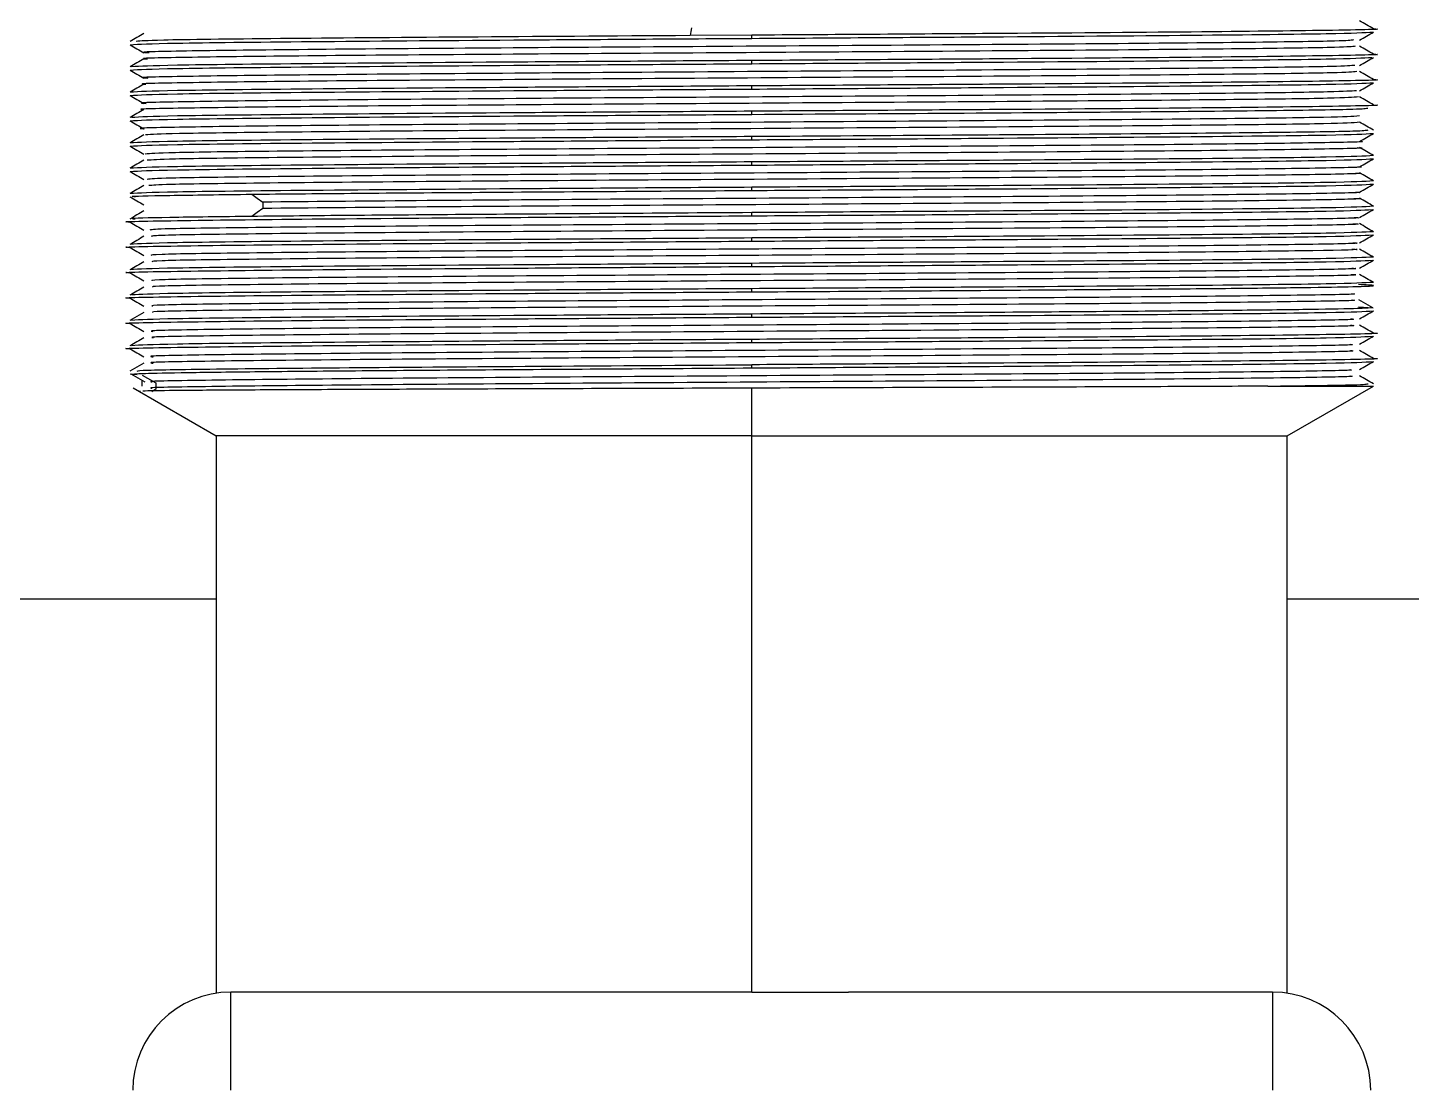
# Model space of a CAD drawing. Header units: millimetres. Extents: x 101 to 291, y 114 to 180.
# Drawn here: x 217.2 to 224.24, y 171.7 to 177.11 of the extents above; entities that cross this region are included whole.
import ezdxf

# ---------------------------------------------------------------- set-up
doc = ezdxf.new("R2010")
doc.units = ezdxf.units.MM

msp = doc.modelspace()

# ---------------------------------------------------------------- linework, layer by layer
at = {"color": 7, "linetype": 'Continuous', "lineweight": 25}
for p, q in [((220.8836, 177.069), (220.5696, 177.067)), ((220.8836, 177.0529), (220.8836, 177.069)), ((220.8836, 176.9239), (220.8836, 176.94)), ((220.8836, 176.7949), (220.8836, 176.811)), ((220.8836, 176.6659), (220.8836, 176.682)), ((220.8836, 176.5369), (220.8836, 176.553)), ((220.8836, 176.4079), (220.8836, 176.424)), ((220.8836, 176.2789), (220.8836, 176.295)), ((218.3953, 176.2194), (218.3953, 176.1871)), ((220.8836, 176.1499), (220.8836, 176.166)), ((220.8836, 176.0209), (220.8836, 176.037)), ((220.8836, 175.8919), (220.8836, 175.908)), ((220.8836, 175.7629), (220.8836, 175.779)), ((223.9718, 175.6867), (224.0454, 175.6822)), ((220.8836, 175.6339), (220.8836, 175.65)), ((220.8836, 175.5049), (220.8836, 175.521)), ((217.7904, 175.4005), (217.7196, 175.3596)), ((217.7561, 175.3415), (217.7208, 175.3441)), ((217.7824, 175.3395), (217.8508, 175.2992)), ((220.8836, 175.3759), (220.8836, 175.392)), ((217.735, 175.2745), (218.1586, 175.0299)), ((217.7658, 175.2572), (217.7723, 175.2569)), ((217.7824, 175.2831), (217.7824, 175.3119)), ((217.8508, 175.267), (217.8303, 175.2549)), ((217.8508, 175.2992), (217.8508, 175.267)), ((220.8836, 175.0299), (220.8836, 175.2731)), ((223.5096, 175.2831), (224.0472, 175.2831)), ((223.6086, 175.0299), (224.0472, 175.2831)), ((218.1586, 175.0299), (218.1586, 172.1942)), ((220.8836, 175.0299), (218.1586, 175.0299)), ((220.8836, 175.0299), (223.6086, 175.0299)), ((220.8836, 172.1999), (220.8836, 175.0299)), ((223.6086, 172.1942), (223.6086, 175.0299)), ((218.1586, 174.1999), (207.6086, 174.1999)), ((234.1586, 174.1999), (223.6086, 174.1999)), ((218.2336, 171.6999), (218.2336, 172.1999)), ((220.3904, 172.1999), (218.2336, 172.1999)), ((220.8836, 172.1999), (220.3904, 172.1999)), ((220.8836, 172.1999), (221.3768, 172.1999)), ((223.5336, 172.1999), (221.3768, 172.1999)), ((223.5336, 172.1999), (223.5336, 171.6999))]:
    msp.add_line(p, q, dxfattribs=at)
at = {"color": 7, "linetype": 'Continuous', "lineweight": 25, "flags": 128}
for points in [[(220.5765, 177.1072), (220.573, 177.0871), (220.5696, 177.0669)], [(218.3391, 176.2597), (218.3672, 176.2396), (218.3952, 176.2194)], [(218.3952, 176.1871), (218.3672, 176.1669), (218.3391, 176.1468)], [(224.0442, 175.6809), (224.0088, 175.7013), (223.9734, 175.7218)], [(217.7906, 175.6585), (217.7552, 175.6381), (217.7197, 175.6176)], [(217.7248, 175.3452), (217.7601, 175.3248), (217.7955, 175.3043)]]:
    msp.add_lwpolyline(points, dxfattribs=at)
at = {"color": 7, "linetype": 'Continuous', "lineweight": 25}
for centre, start, end in [((218.2336, 171.6999), 90, 180), ((223.5336, 171.6999), 0, 90)]:
    msp.add_arc(centre, 0.5, start, end, dxfattribs=at)
for points, knots in [([(224.0409, 177.1015), (224.043, 177.1014), (224.1273, 177.0986), (223.847, 177.0932), (223.1883, 177.0851), (222.1234, 177.0771), (221.2969, 177.0717), (220.8836, 177.069)], [0, 0, 0, 0, 0.006501, 0.254876, 0.503251, 0.751625, 1, 1, 1, 1]), ([(224.0478, 177.101), (224.0359, 177.1078), (224.0123, 177.1215), (223.9886, 177.1352), (223.9768, 177.142)], [0, 0, 0, 0, 0.499999, 1, 1, 1, 1]), ([(217.7905, 177.0775), (217.7787, 177.0707), (217.7551, 177.0571), (217.7316, 177.0435), (217.7198, 177.0367)], [0, 0, 0, 0, 0.499979, 1, 1, 1, 1]), ([(217.7199, 177.0207), (217.7317, 177.0139), (217.7552, 177.0003), (217.7788, 176.9867), (217.7906, 176.9799)], [0, 0, 0, 0, 0.500021, 1, 1, 1, 1]), ([(217.7201, 177.0206), (217.7677, 177.0233), (217.8628, 177.0287), (218.5943, 177.0367), (219.64, 177.0448), (220.4691, 177.0502), (220.8836, 177.0529)], [0, 0, 0, 0, 0.24995, 0.499966, 0.749983, 1, 1, 1, 1]), ([(220.5696, 177.067), (220.1744, 177.0644), (219.3839, 177.0591), (218.4362, 177.0513), (217.8242, 177.044), (217.7744, 177.0392), (217.7517, 177.037)], [0, 0, 0, 0, 0.260824, 0.521648, 0.782471, 1, 1, 1, 1]), ([(223.9459, 177.0446), (223.932, 177.0427), (223.9005, 177.0384), (223.4107, 177.0317), (222.62, 177.0245), (221.6074, 177.0173), (220.5094, 177.0101), (219.4584, 177.0029), (218.5716, 176.9957), (217.9987, 176.9886), (217.7462, 176.9833), (217.8084, 176.9805), (217.8179, 176.9801)], [0, 0, 0, 0, 0.088219, 0.199698, 0.311177, 0.422655, 0.534132, 0.64561, 0.757087, 0.868565, 0.980043, 1, 1, 1, 1]), ([(220.8836, 177.0529), (221.2982, 177.0556), (222.1273, 177.0609), (223.173, 177.069), (223.9045, 177.0771), (223.9996, 177.0824), (224.0471, 177.0851)], [0, 0, 0, 0, 0.2500116, 0.5000231, 0.7500345, 1, 1, 1, 1]), ([(223.9767, 177.0443), (223.9885, 177.0511), (224.0121, 177.0648), (224.0357, 177.0784), (224.0475, 177.0852)], [0, 0, 0, 0, 0.500011, 1, 1, 1, 1]), ([(217.7906, 176.9485), (217.7788, 176.9417), (217.7552, 176.9281), (217.7316, 176.9145), (217.7199, 176.9077)], [0, 0, 0, 0, 0.499989, 1, 1, 1, 1]), ([(223.9541, 177.0128), (223.9398, 177.0107), (223.909, 177.0063), (223.4117, 176.9994), (222.6198, 176.9922), (221.6075, 176.985), (220.5094, 176.9778), (219.4586, 176.9706), (218.5708, 176.9635), (218.0013, 176.9563), (217.7477, 176.9512), (217.8034, 176.9485), (217.809, 176.9483)], [0, 0, 0, 0, 0.095592, 0.207071, 0.31855, 0.430028, 0.541506, 0.652984, 0.764462, 0.87594, 0.987418, 1, 1, 1, 1]), ([(224.0409, 176.9725), (224.043, 176.9724), (224.1273, 176.9697), (223.847, 176.9642), (223.1883, 176.9561), (222.1234, 176.9481), (221.2969, 176.9427), (220.8836, 176.94)], [0, 0, 0, 0, 0.006493, 0.25487, 0.503246, 0.751623, 1, 1, 1, 1]), ([(220.8836, 176.9239), (221.2982, 176.9266), (222.1274, 176.9319), (223.1725, 176.94), (223.8986, 176.948), (223.9932, 176.9533), (224.0398, 176.9559)], [0, 0, 0, 0, 0.251945, 0.50389, 0.755835, 1, 1, 1, 1]), ([(223.9767, 176.9154), (223.9885, 176.9222), (224.0121, 176.9358), (224.0357, 176.9494), (224.0474, 176.9562)], [0, 0, 0, 0, 0.499989, 1, 1, 1, 1]), ([(224.0475, 176.9721), (224.0357, 176.979), (224.0122, 176.9926), (223.9886, 177.0062), (223.9768, 177.013)], [0, 0, 0, 0, 0.500011, 1, 1, 1, 1]), ([(217.7198, 176.8917), (217.7316, 176.8849), (217.7552, 176.8713), (217.7787, 176.8576), (217.7905, 176.8508)], [0, 0, 0, 0, 0.500001, 1, 1, 1, 1]), ([(217.7201, 176.8916), (217.7677, 176.8943), (217.8628, 176.8997), (218.5943, 176.9078), (219.64, 176.9158), (220.4691, 176.9212), (220.8836, 176.9239)], [0, 0, 0, 0, 0.24995, 0.499966, 0.749983, 1, 1, 1, 1]), ([(220.8836, 176.94), (220.469, 176.9373), (219.6399, 176.9319), (218.5947, 176.9239), (217.8681, 176.9159), (217.7734, 176.9106), (217.7268, 176.908)], [0, 0, 0, 0, 0.251766, 0.503532, 0.755299, 1, 1, 1, 1]), ([(223.9625, 176.8838), (223.9417, 176.8816), (223.898, 176.877), (223.3758, 176.87), (222.5686, 176.8628), (221.5483, 176.8556), (220.449, 176.8484), (219.4047, 176.8413), (218.529, 176.8341), (217.9803, 176.8269), (217.7399, 176.8219), (217.7973, 176.8194), (217.8005, 176.8193)], [0, 0, 0, 0, 0.101946, 0.213388, 0.324829, 0.43627, 0.547711, 0.659151, 0.77059, 0.882028, 0.993466, 1, 1, 1, 1]), ([(223.953, 176.9156), (223.9329, 176.9135), (223.8891, 176.9091), (223.3749, 176.9023), (222.5688, 176.8951), (221.5482, 176.8879), (220.449, 176.8807), (219.4045, 176.8735), (218.5299, 176.8663), (217.9775, 176.8592), (217.739, 176.8541), (217.8036, 176.8514), (217.8107, 176.8511)], [0, 0, 0, 0, 0.094568, 0.20601, 0.317452, 0.428894, 0.540335, 0.651776, 0.763216, 0.874655, 0.986093, 1, 1, 1, 1]), ([(224.0475, 176.8432), (224.0357, 176.85), (224.0121, 176.8636), (223.9886, 176.8772), (223.9768, 176.884)], [0, 0, 0, 0, 0.500021, 1, 1, 1, 1]), ([(217.7905, 176.8195), (217.7787, 176.8127), (217.7551, 176.7991), (217.7316, 176.7855), (217.7198, 176.7787)], [0, 0, 0, 0, 0.50001, 1, 1, 1, 1]), ([(220.8836, 176.811), (220.4691, 176.8083), (219.64, 176.8029), (218.5943, 176.7949), (217.8627, 176.7868), (217.7676, 176.7814), (217.7201, 176.7787)], [0, 0, 0, 0, 0.2500113, 0.5000229, 0.7500344, 1, 1, 1, 1]), ([(224.0404, 176.8435), (224.0427, 176.8434), (224.1273, 176.8406), (223.8471, 176.8352), (223.1883, 176.8271), (222.1234, 176.8191), (221.2969, 176.8137), (220.8836, 176.811)], [0, 0, 0, 0, 0.006993, 0.255244, 0.503496, 0.751748, 1, 1, 1, 1]), ([(220.8836, 176.7949), (221.2982, 176.7976), (222.1273, 176.8029), (223.173, 176.811), (223.9045, 176.8191), (223.9996, 176.8244), (224.0471, 176.8271)], [0, 0, 0, 0, 0.250012, 0.500023, 0.750035, 1, 1, 1, 1]), ([(223.9766, 176.7864), (223.9884, 176.7932), (224.012, 176.8068), (224.0356, 176.8204), (224.0474, 176.8272)], [0, 0, 0, 0, 0.499979, 1, 1, 1, 1]), ([(217.7197, 176.7627), (217.7315, 176.7559), (217.7551, 176.7423), (217.7787, 176.7287), (217.7905, 176.7219)], [0, 0, 0, 0, 0.500011, 1, 1, 1, 1]), ([(217.7201, 176.7626), (217.7677, 176.7653), (217.8628, 176.7707), (218.5943, 176.7788), (219.64, 176.7868), (220.4691, 176.7922), (220.8836, 176.7949)], [0, 0, 0, 0, 0.24995, 0.499966, 0.749983, 1, 1, 1, 1]), ([(223.9718, 176.7548), (223.9436, 176.7525), (223.8864, 176.7477), (223.3387, 176.7406), (222.5166, 176.7334), (221.4888, 176.7262), (220.3888, 176.7191), (219.3515, 176.7119), (218.488, 176.7047), (217.9608, 176.6973), (217.7322, 176.6931), (217.7903, 176.6903), (217.7905, 176.6903)], [0, 0, 0, 0, 0.1082142, 0.2196539, 0.3310943, 0.4425354, 0.5539773, 0.6654198, 0.7768628, 0.8883064, 0.9997501, 1, 1, 1, 1]), ([(223.9609, 176.7866), (223.9339, 176.7844), (223.877, 176.7799), (223.3379, 176.7729), (222.5168, 176.7657), (221.4887, 176.7585), (220.3889, 176.7513), (219.3513, 176.7441), (218.489, 176.737), (217.9577, 176.7298), (217.732, 176.7248), (217.7978, 176.7223), (217.802, 176.7221)], [0, 0, 0, 0, 0.100849, 0.212293, 0.323738, 0.435184, 0.54663, 0.658077, 0.769525, 0.880973, 0.992421, 1, 1, 1, 1]), ([(224.0474, 176.7142), (224.0356, 176.721), (224.012, 176.7346), (223.9884, 176.7482), (223.9767, 176.755)], [0, 0, 0, 0, 0.499998, 1, 1, 1, 1]), ([(217.7904, 176.6905), (217.7786, 176.6837), (217.7551, 176.6701), (217.7315, 176.6565), (217.7197, 176.6497)], [0, 0, 0, 0, 0.500021, 1, 1, 1, 1]), ([(217.7201, 176.6336), (217.7677, 176.6363), (217.8628, 176.6417), (218.5943, 176.6497), (219.64, 176.6578), (220.4691, 176.6632), (220.8836, 176.6659)], [0, 0, 0, 0, 0.24995, 0.499966, 0.749983, 1, 1, 1, 1]), ([(220.8836, 176.682), (220.469, 176.6793), (219.6399, 176.6739), (218.5947, 176.6659), (217.8683, 176.6579), (217.7736, 176.6526), (217.727, 176.65)], [0, 0, 0, 0, 0.251828, 0.503655, 0.755483, 1, 1, 1, 1]), ([(224.0401, 176.7145), (224.0425, 176.7144), (224.1273, 176.7116), (223.8472, 176.7062), (223.1882, 176.6981), (222.1234, 176.6901), (221.2969, 176.6847), (220.8836, 176.682)], [0, 0, 0, 0, 0.007292, 0.255469, 0.503646, 0.751823, 1, 1, 1, 1]), ([(220.8836, 176.6659), (221.2294, 176.6681), (221.921, 176.6726), (222.8503, 176.6793), (223.5595, 176.6861), (223.9892, 176.6923), (224.0098, 176.6964), (224.0189, 176.6981)], [0, 0, 0, 0, 0.208831, 0.417662, 0.626493, 0.835323, 1, 1, 1, 1]), ([(217.7196, 176.6338), (217.7314, 176.627), (217.7551, 176.6133), (217.7787, 176.5997), (217.7905, 176.5929)], [0, 0, 0, 0, 0.5, 1, 1, 1, 1]), ([(223.9757, 176.6578), (223.9402, 176.6554), (223.8691, 176.6507), (223.3003, 176.6435), (222.4641, 176.6363), (221.429, 176.6291), (220.3287, 176.6219), (219.2985, 176.6147), (218.4489, 176.6076), (217.9393, 176.6004), (217.7253, 176.5955), (217.7917, 176.5931), (217.7926, 176.5931)], [0, 0, 0, 0, 0.110067, 0.221125, 0.332183, 0.443241, 0.554299, 0.665357, 0.776414, 0.88747, 0.998526, 1, 1, 1, 1]), ([(223.9774, 176.6256), (223.9417, 176.6232), (223.8705, 176.6184), (223.3005, 176.6112), (222.4642, 176.604), (221.4287, 176.5968), (220.3296, 176.5897), (219.2951, 176.5825), (218.4616, 176.5753), (217.9007, 176.5682), (217.832, 176.5635), (217.7985, 176.5612)], [0, 0, 0, 0, 0.111696, 0.223393, 0.335091, 0.446788, 0.558485, 0.670181, 0.781877, 0.893572, 1, 1, 1, 1]), ([(224.0477, 176.5851), (224.0359, 176.5919), (224.0122, 176.6055), (223.9886, 176.6192), (223.9768, 176.626)], [0, 0, 0, 0, 0.5, 1, 1, 1, 1]), ([(217.7905, 176.5615), (217.7787, 176.5547), (217.7551, 176.541), (217.7314, 176.5274), (217.7196, 176.5206)], [0, 0, 0, 0, 0.50001, 1, 1, 1, 1]), ([(220.8836, 176.553), (220.4691, 176.5503), (219.64, 176.5449), (218.5943, 176.5369), (217.8627, 176.5288), (217.7676, 176.5234), (217.7201, 176.5208)], [0, 0, 0, 0, 0.2500113, 0.5000229, 0.7500344, 1, 1, 1, 1]), ([(217.7201, 176.5046), (217.7677, 176.5073), (217.8628, 176.5127), (218.5943, 176.5207), (219.64, 176.5288), (220.4691, 176.5342), (220.8836, 176.5369)], [0, 0, 0, 0, 0.24995, 0.499966, 0.749983, 1, 1, 1, 1]), ([(223.975, 176.5286), (223.9756, 176.5285), (224.0338, 176.5262), (223.8034, 176.5213), (223.2731, 176.5141), (222.4079, 176.5069), (221.3696, 176.4997), (220.2697, 176.4925), (219.243, 176.4854), (218.4231, 176.4782), (217.8793, 176.4711), (217.8241, 176.4664), (217.7971, 176.4641)], [0, 0, 0, 0, 0.001175, 0.112632, 0.22409, 0.335548, 0.447007, 0.558467, 0.669927, 0.781388, 0.892849, 1, 1, 1, 1]), ([(224.0189, 176.5853), (224.0098, 176.5835), (223.9892, 176.5795), (223.5595, 176.5732), (222.8503, 176.5665), (221.921, 176.5597), (221.2294, 176.5552), (220.8836, 176.553)], [0, 0, 0, 0, 0.164659, 0.373494, 0.582329, 0.791165, 1, 1, 1, 1]), ([(220.8836, 176.5369), (221.2982, 176.5396), (222.1273, 176.5449), (223.173, 176.553), (223.9045, 176.5611), (223.9996, 176.5664), (224.0471, 176.5691)], [0, 0, 0, 0, 0.250012, 0.500023, 0.750035, 1, 1, 1, 1]), ([(223.9767, 176.5284), (223.9885, 176.5352), (224.0121, 176.5488), (224.0358, 176.5625), (224.0476, 176.5693)], [0, 0, 0, 0, 0.49999, 1, 1, 1, 1]), ([(217.7195, 176.5048), (217.7313, 176.498), (217.755, 176.4843), (217.7786, 176.4707), (217.7904, 176.4639)], [0, 0, 0, 0, 0.50001, 1, 1, 1, 1]), ([(223.9638, 176.4968), (223.9685, 176.4966), (224.0341, 176.494), (223.8067, 176.489), (223.2723, 176.4818), (222.4082, 176.4746), (221.3695, 176.4674), (220.2698, 176.4603), (219.2427, 176.4531), (218.4238, 176.4459), (217.8886, 176.4389), (217.8336, 176.4344), (217.8077, 176.4323)], [0, 0, 0, 0, 0.0085416, 0.12, 0.2314588, 0.3429182, 0.4543783, 0.5658389, 0.6773003, 0.7887623, 0.9002251, 1, 1, 1, 1]), ([(224.0471, 176.4562), (223.9996, 176.4536), (223.9045, 176.4482), (223.173, 176.4401), (222.1273, 176.4321), (221.2982, 176.4267), (220.8836, 176.424)], [0, 0, 0, 0, 0.249949, 0.499966, 0.749983, 1, 1, 1, 1]), ([(224.0476, 176.4561), (224.0358, 176.4629), (224.0121, 176.4765), (223.9885, 176.4902), (223.9767, 176.497)], [0, 0, 0, 0, 0.50001, 1, 1, 1, 1]), ([(217.7905, 176.4325), (217.7787, 176.4257), (217.755, 176.4121), (217.7314, 176.3984), (217.7196, 176.3916)], [0, 0, 0, 0, 0.5, 1, 1, 1, 1]), ([(220.8836, 176.424), (220.4691, 176.4213), (219.64, 176.4159), (218.5943, 176.4079), (217.8627, 176.3998), (217.7676, 176.3944), (217.7201, 176.3917)], [0, 0, 0, 0, 0.2500113, 0.5000229, 0.7500344, 1, 1, 1, 1]), ([(217.7201, 176.3756), (217.7677, 176.3783), (217.8628, 176.3837), (218.5943, 176.3917), (219.64, 176.3998), (220.4691, 176.4052), (220.8836, 176.4079)], [0, 0, 0, 0, 0.24995, 0.499966, 0.749983, 1, 1, 1, 1]), ([(223.9656, 176.3996), (223.9691, 176.3994), (224.0261, 176.3969), (223.7837, 176.3919), (223.232, 176.3847), (222.3545, 176.3775), (221.3093, 176.3703), (220.2102, 176.3631), (219.1912, 176.356), (218.3863, 176.3488), (217.8678, 176.3418), (217.8261, 176.3372), (217.8063, 176.3351)], [0, 0, 0, 0, 0.007224, 0.118703, 0.230182, 0.341661, 0.453139, 0.564617, 0.676094, 0.787572, 0.89905, 1, 1, 1, 1]), ([(220.8836, 176.4079), (221.2982, 176.4106), (222.1273, 176.4159), (223.173, 176.424), (223.9045, 176.4321), (223.9996, 176.4374), (224.0471, 176.4401)], [0, 0, 0, 0, 0.250012, 0.500023, 0.750035, 1, 1, 1, 1]), ([(223.9767, 176.3994), (223.9885, 176.4062), (224.0121, 176.4198), (224.0358, 176.4335), (224.0476, 176.4403)], [0, 0, 0, 0, 0.49999, 1, 1, 1, 1]), ([(217.7196, 176.3758), (217.7314, 176.369), (217.7551, 176.3554), (217.7787, 176.3417), (217.7905, 176.3349)], [0, 0, 0, 0, 0.5, 1, 1, 1, 1]), ([(223.9557, 176.3677), (223.9632, 176.3674), (224.0272, 176.3647), (223.7867, 176.3596), (223.2313, 176.3524), (222.3548, 176.3452), (221.3093, 176.3381), (220.2103, 176.3309), (219.1909, 176.3237), (218.3871, 176.3165), (217.8766, 176.3097), (217.8347, 176.3053), (217.8155, 176.3033)], [0, 0, 0, 0, 0.014603, 0.126082, 0.237561, 0.349039, 0.460517, 0.571995, 0.683472, 0.79495, 0.906427, 1, 1, 1, 1]), ([(224.0471, 176.3272), (223.9996, 176.3246), (223.9045, 176.3192), (223.173, 176.3111), (222.1273, 176.3031), (221.2982, 176.2977), (220.8836, 176.295)], [0, 0, 0, 0, 0.2499494, 0.4999662, 0.749983, 1, 1, 1, 1]), ([(224.0476, 176.3271), (224.0357, 176.3339), (224.0121, 176.3475), (223.9885, 176.3612), (223.9766, 176.368)], [0, 0, 0, 0, 0.50001, 1, 1, 1, 1]), ([(217.7195, 176.2468), (217.7313, 176.24), (217.7549, 176.2264), (217.7786, 176.2127), (217.7904, 176.2059)], [0, 0, 0, 0, 0.5, 1, 1, 1, 1]), ([(217.7906, 176.3035), (217.7787, 176.2967), (217.7551, 176.2831), (217.7315, 176.2694), (217.7196, 176.2626)], [0, 0, 0, 0, 0.5, 1, 1, 1, 1]), ([(220.8836, 176.295), (220.4691, 176.2923), (219.64, 176.2869), (218.5943, 176.2789), (217.8627, 176.2708), (217.7676, 176.2654), (217.7201, 176.2627)], [0, 0, 0, 0, 0.2500113, 0.5000229, 0.7500344, 1, 1, 1, 1]), ([(217.7472, 176.2464), (217.739, 176.2471), (217.7067, 176.2496), (217.886, 176.254), (218.188, 176.2578), (218.3391, 176.2597)], [0, 0, 0, 0, 0.146099, 0.573049, 1, 1, 1, 1]), ([(218.3391, 176.2597), (218.4989, 176.2613), (218.8185, 176.2645), (219.4472, 176.2693), (220.1441, 176.2741), (220.6371, 176.2773), (220.8836, 176.2789)], [0, 0, 0, 0, 0.25, 0.5, 0.75, 1, 1, 1, 1]), ([(223.9569, 176.2706), (223.963, 176.2703), (224.0184, 176.2676), (223.7629, 176.2625), (223.1902, 176.2553), (222.301, 176.2481), (221.2481, 176.2409), (220.1542, 176.2338), (219.1278, 176.2266), (218.6395, 176.2218), (218.3953, 176.2194)], [0, 0, 0, 0, 0.017154, 0.157561, 0.297969, 0.438377, 0.578784, 0.71919, 0.859595, 1, 1, 1, 1]), ([(220.8836, 176.2789), (221.2982, 176.2816), (222.1273, 176.2869), (223.173, 176.295), (223.9045, 176.3031), (223.9996, 176.3084), (224.0471, 176.3111)], [0, 0, 0, 0, 0.2500116, 0.5000231, 0.7500345, 1, 1, 1, 1]), ([(223.9768, 176.2704), (223.9886, 176.2772), (224.0123, 176.2909), (224.0359, 176.3045), (224.0477, 176.3113)], [0, 0, 0, 0, 0.49999, 1, 1, 1, 1]), ([(217.7905, 176.1745), (217.7787, 176.1677), (217.755, 176.1541), (217.7314, 176.1404), (217.7196, 176.1336)], [0, 0, 0, 0, 0.49999, 1, 1, 1, 1]), ([(223.9484, 176.2388), (223.9582, 176.2383), (224.0202, 176.2355), (223.7655, 176.2302), (223.1895, 176.223), (222.3012, 176.2158), (221.2481, 176.2087), (220.1542, 176.2015), (219.1278, 176.1943), (218.6394, 176.1895), (218.3952, 176.1871)], [0, 0, 0, 0, 0.0262041, 0.1653189, 0.3044337, 0.4435482, 0.5826623, 0.7217756, 0.8608879, 1, 1, 1, 1]), ([(224.0471, 176.1982), (223.9996, 176.1956), (223.9045, 176.1902), (223.173, 176.1821), (222.1273, 176.1741), (221.2982, 176.1687), (220.8836, 176.166)], [0, 0, 0, 0, 0.249949, 0.499966, 0.749983, 1, 1, 1, 1]), ([(220.8836, 176.1499), (221.2982, 176.1526), (222.1274, 176.1579), (223.1726, 176.166), (223.8992, 176.174), (223.9938, 176.1793), (224.0405, 176.1819)], [0, 0, 0, 0, 0.251749, 0.503497, 0.755245, 1, 1, 1, 1]), ([(224.0476, 176.1981), (224.0358, 176.2049), (224.0122, 176.2186), (223.9885, 176.2322), (223.9767, 176.239)], [0, 0, 0, 0, 0.50001, 1, 1, 1, 1]), ([(223.9767, 176.1414), (223.9885, 176.1482), (224.0121, 176.1618), (224.0358, 176.1755), (224.0476, 176.1823)], [0, 0, 0, 0, 0.499989, 1, 1, 1, 1]), ([(217.7264, 176.1174), (217.7242, 176.1175), (217.6399, 176.1202), (217.9203, 176.1257), (218.5789, 176.1338), (219.6438, 176.1418), (220.4704, 176.1472), (220.8836, 176.1499)], [0, 0, 0, 0, 0.006543, 0.254907, 0.503271, 0.751636, 1, 1, 1, 1]), ([(217.7196, 176.1178), (217.7314, 176.111), (217.755, 176.0974), (217.7787, 176.0837), (217.7905, 176.0769)], [0, 0, 0, 0, 0.500002, 1, 1, 1, 1]), ([(218.3391, 176.1468), (218.1882, 176.1449), (217.8866, 176.1411), (217.7079, 176.1368), (217.7384, 176.1343), (217.7455, 176.1338)], [0, 0, 0, 0, 0.433754, 0.867507, 1, 1, 1, 1]), ([(223.9497, 176.1416), (223.9576, 176.1411), (224.0103, 176.1383), (223.7404, 176.1331), (223.1475, 176.1259), (222.2462, 176.1187), (221.1884, 176.1115), (220.092, 176.1044), (219.0893, 176.0972), (218.3155, 176.09), (217.8457, 176.0833), (217.8286, 176.079), (217.8211, 176.0771)], [0, 0, 0, 0, 0.019677, 0.131152, 0.242626, 0.3541, 0.465573, 0.577046, 0.688518, 0.79999, 0.911461, 1, 1, 1, 1]), ([(223.9425, 176.1098), (223.954, 176.1092), (224.0127, 176.1062), (223.7428, 176.1008), (223.1469, 176.0936), (222.2464, 176.0864), (221.1883, 176.0793), (220.0921, 176.0721), (219.089, 176.0649), (218.3164, 176.0577), (217.8535, 176.0512), (217.8352, 176.047), (217.8275, 176.0453)], [0, 0, 0, 0, 0.027058, 0.138532, 0.250006, 0.361479, 0.472951, 0.584423, 0.695894, 0.807365, 0.918836, 1, 1, 1, 1]), ([(220.8836, 176.166), (220.6371, 176.1644), (220.1441, 176.1612), (219.4472, 176.1564), (218.8185, 176.1516), (218.4989, 176.1484), (218.3391, 176.1468)], [0, 0, 0, 0, 0.25, 0.5, 0.75, 1, 1, 1, 1]), ([(224.0475, 176.0691), (224.0357, 176.0759), (224.0121, 176.0895), (223.9884, 176.1032), (223.9766, 176.11)], [0, 0, 0, 0, 0.5, 1, 1, 1, 1]), ([(217.7905, 176.0455), (217.7787, 176.0387), (217.7551, 176.0251), (217.7314, 176.0114), (217.7196, 176.0046)], [0, 0, 0, 0, 0.499989, 1, 1, 1, 1]), ([(220.8836, 176.037), (220.4691, 176.0343), (219.64, 176.0289), (218.5943, 176.0209), (217.8627, 176.0128), (217.7676, 176.0074), (217.7201, 176.0047)], [0, 0, 0, 0, 0.2500113, 0.5000229, 0.7500344, 1, 1, 1, 1]), ([(224.0471, 176.0692), (223.9996, 176.0666), (223.9045, 176.0612), (223.173, 176.0531), (222.1273, 176.0451), (221.2982, 176.0397), (220.8836, 176.037)], [0, 0, 0, 0, 0.249949, 0.499966, 0.749983, 1, 1, 1, 1]), ([(220.8836, 176.0209), (221.2982, 176.0236), (222.1273, 176.0289), (223.1726, 176.037), (223.8997, 176.045), (223.9943, 176.0503), (224.041, 176.0529)], [0, 0, 0, 0, 0.251604, 0.503207, 0.754811, 1, 1, 1, 1]), ([(223.9768, 176.0124), (223.9886, 176.0192), (224.0123, 176.0329), (224.0359, 176.0465), (224.0477, 176.0533)], [0, 0, 0, 0, 0.5, 1, 1, 1, 1]), ([(217.7266, 175.9884), (217.7244, 175.9885), (217.6399, 175.9912), (217.9202, 175.9967), (218.5789, 176.0047), (219.6438, 176.0128), (220.4703, 176.0182), (220.8836, 176.0209)], [0, 0, 0, 0, 0.006772, 0.255079, 0.503386, 0.751693, 1, 1, 1, 1]), ([(217.7197, 175.9888), (217.7315, 175.982), (217.7551, 175.9683), (217.7787, 175.9547), (217.7906, 175.9479)], [0, 0, 0, 0, 0.5, 1, 1, 1, 1]), ([(223.9433, 176.0126), (223.9527, 176.012), (224.0022, 176.0091), (223.717, 176.0037), (223.1041, 175.9965), (222.1913, 175.9893), (221.1278, 175.9821), (220.0333, 175.975), (219.0393, 175.9678), (218.2815, 175.9606), (217.8349, 175.954), (217.829, 175.9498), (217.8265, 175.9481)], [0, 0, 0, 0, 0.026122, 0.137553, 0.248984, 0.360415, 0.471847, 0.583278, 0.694709, 0.806139, 0.917568, 1, 1, 1, 1]), ([(223.9375, 175.9808), (223.9502, 175.9801), (224.0052, 175.9769), (223.7191, 175.9714), (223.1036, 175.9642), (222.1915, 175.9571), (221.1277, 175.9499), (220.0334, 175.9427), (219.039, 175.9355), (218.2825, 175.9283), (217.8422, 175.9219), (217.8346, 175.9179), (217.8316, 175.9163)], [0, 0, 0, 0, 0.033477, 0.144905, 0.256334, 0.367763, 0.479193, 0.590622, 0.70205, 0.813478, 0.924905, 1, 1, 1, 1]), ([(224.0476, 175.9401), (224.0358, 175.9469), (224.0121, 175.9606), (223.9885, 175.9742), (223.9767, 175.981)], [0, 0, 0, 0, 0.5, 1, 1, 1, 1]), ([(217.7262, 175.8594), (217.7241, 175.8595), (217.6399, 175.8623), (217.9203, 175.8677), (218.5789, 175.8757), (219.6438, 175.8838), (220.4704, 175.8892), (220.8836, 175.8919)], [0, 0, 0, 0, 0.0063555, 0.2547667, 0.5031779, 0.7515891, 1, 1, 1, 1]), ([(217.7906, 175.9165), (217.7788, 175.9097), (217.7552, 175.896), (217.7315, 175.8824), (217.7197, 175.8756)], [0, 0, 0, 0, 0.50001, 1, 1, 1, 1]), ([(220.8836, 175.908), (220.4691, 175.9053), (219.64, 175.8999), (218.5943, 175.8919), (217.8627, 175.8838), (217.7676, 175.8784), (217.7201, 175.8758)], [0, 0, 0, 0, 0.250011, 0.500023, 0.750034, 1, 1, 1, 1]), ([(224.0471, 175.9402), (223.9996, 175.9376), (223.9045, 175.9322), (223.173, 175.9241), (222.1273, 175.9161), (221.2982, 175.9107), (220.8836, 175.908)], [0, 0, 0, 0, 0.249949, 0.499966, 0.749983, 1, 1, 1, 1]), ([(220.8836, 175.8919), (221.2982, 175.8946), (222.1273, 175.8999), (223.1726, 175.908), (223.8996, 175.916), (223.9942, 175.9213), (224.041, 175.9239)], [0, 0, 0, 0, 0.2516268, 0.5032534, 0.7548801, 1, 1, 1, 1]), ([(223.9768, 175.8834), (223.9886, 175.8902), (224.0123, 175.9039), (224.0359, 175.9175), (224.0477, 175.9243)], [0, 0, 0, 0, 0.50001, 1, 1, 1, 1]), ([(217.7196, 175.8598), (217.7314, 175.853), (217.755, 175.8394), (217.7786, 175.8257), (217.7905, 175.8189)], [0, 0, 0, 0, 0.499999, 1, 1, 1, 1]), ([(223.9382, 175.8836), (223.9483, 175.8829), (223.9935, 175.8798), (223.692, 175.8743), (223.0598, 175.8671), (222.1358, 175.8599), (221.0671, 175.8528), (219.975, 175.8456), (218.99, 175.8384), (218.2487, 175.8312), (217.8249, 175.8248), (217.8293, 175.8207), (217.831, 175.8191)], [0, 0, 0, 0, 0.032269, 0.143726, 0.255182, 0.36664, 0.478098, 0.589556, 0.701016, 0.812476, 0.923936, 1, 1, 1, 1]), ([(223.9338, 175.8518), (223.9469, 175.8509), (223.9972, 175.8477), (223.6939, 175.842), (223.0593, 175.8348), (222.136, 175.8277), (221.067, 175.8205), (219.9751, 175.8133), (218.9897, 175.8061), (218.2498, 175.7989), (217.8317, 175.7926), (217.8339, 175.7888), (217.8347, 175.7873)], [0, 0, 0, 0, 0.039578, 0.151032, 0.262486, 0.373941, 0.485397, 0.596853, 0.70831, 0.819768, 0.931226, 1, 1, 1, 1]), ([(224.0477, 175.8111), (224.0358, 175.8179), (224.0122, 175.8316), (223.9886, 175.8452), (223.9767, 175.852)], [0, 0, 0, 0, 0.499989, 1, 1, 1, 1]), ([(217.7267, 175.7304), (217.7244, 175.7305), (217.6399, 175.7333), (217.9202, 175.7387), (218.579, 175.7467), (219.6438, 175.7548), (220.4703, 175.7602), (220.8836, 175.7629)], [0, 0, 0, 0, 0.006836, 0.255127, 0.503418, 0.751709, 1, 1, 1, 1]), ([(217.7906, 175.7875), (217.7788, 175.7807), (217.7551, 175.7671), (217.7315, 175.7534), (217.7197, 175.7466)], [0, 0, 0, 0, 0.500002, 1, 1, 1, 1]), ([(220.8836, 175.779), (220.469, 175.7763), (219.6399, 175.7709), (218.5947, 175.7629), (217.8689, 175.7549), (217.7743, 175.7496), (217.7278, 175.747)], [0, 0, 0, 0, 0.252028, 0.504056, 0.756084, 1, 1, 1, 1]), ([(223.9403, 175.7537), (223.946, 175.7532), (223.9773, 175.7502), (223.6621, 175.7449), (223.0159, 175.7377), (222.0796, 175.7305), (221.0063, 175.7234), (219.9169, 175.7162), (218.9414, 175.709), (218.2168, 175.7018), (217.8148, 175.6955), (217.8288, 175.6916), (217.8342, 175.6901)], [0, 0, 0, 0, 0.024759, 0.137776, 0.250793, 0.363812, 0.476831, 0.58985, 0.702869, 0.815888, 0.928906, 1, 1, 1, 1]), ([(224.0471, 175.8112), (223.9996, 175.8086), (223.9045, 175.8032), (223.173, 175.7951), (222.1273, 175.7871), (221.2982, 175.7817), (220.8836, 175.779)], [0, 0, 0, 0, 0.249949, 0.499966, 0.749983, 1, 1, 1, 1]), ([(220.8836, 175.7629), (221.1195, 175.7644), (221.5913, 175.7675), (222.2636, 175.7721), (222.8673, 175.7767), (223.3719, 175.7812), (223.7533, 175.7858), (223.9888, 175.7904), (224.0806, 175.795), (224.0081, 175.7981), (223.9718, 175.7996)], [0, 0, 0, 0, 0.1250001, 0.25, 0.3750001, 0.5000001, 0.625, 0.75, 0.875, 1, 1, 1, 1]), ([(217.7197, 175.7308), (217.7315, 175.724), (217.7551, 175.7103), (217.7788, 175.6967), (217.7906, 175.6899)], [0, 0, 0, 0, 0.5000015, 1, 1, 1, 1]), ([(223.9396, 175.7215), (223.9458, 175.721), (223.9783, 175.718), (223.6627, 175.7126), (223.0158, 175.7055), (222.0797, 175.6983), (221.0063, 175.6911), (219.917, 175.6839), (218.941, 175.6767), (218.2179, 175.6695), (217.821, 175.6634), (217.8324, 175.6596), (217.8365, 175.6583)], [0, 0, 0, 0, 0.026726, 0.140369, 0.254014, 0.367659, 0.481304, 0.59495, 0.708596, 0.822241, 0.935886, 1, 1, 1, 1]), ([(224.0312, 175.6813), (224.017, 175.68), (223.9853, 175.6773), (223.7499, 175.673), (223.3728, 175.6684), (222.867, 175.6638), (222.2637, 175.6592), (221.5912, 175.6546), (221.1195, 175.6515), (220.8836, 175.65)], [0, 0, 0, 0, 0.118389, 0.265324, 0.412259, 0.559194, 0.70613, 0.853065, 1, 1, 1, 1]), ([(217.7264, 175.6014), (217.7242, 175.6015), (217.6399, 175.6042), (217.9203, 175.6097), (218.5789, 175.6177), (219.6438, 175.6258), (220.4704, 175.6312), (220.8836, 175.6339)], [0, 0, 0, 0, 0.006565, 0.254924, 0.503283, 0.751642, 1, 1, 1, 1]), ([(220.8836, 175.65), (220.469, 175.6473), (219.6399, 175.6419), (218.5947, 175.6339), (217.8684, 175.6259), (217.7738, 175.6206), (217.7272, 175.618)], [0, 0, 0, 0, 0.251876, 0.503752, 0.755628, 1, 1, 1, 1]), ([(223.9317, 175.6256), (223.9414, 175.6246), (223.9756, 175.6213), (223.6386, 175.6155), (222.9691, 175.6083), (222.0235, 175.6012), (220.9454, 175.594), (219.8594, 175.5868), (218.8935, 175.5796), (218.1861, 175.5724), (217.8055, 175.5662), (217.8281, 175.5625), (217.8364, 175.5611)], [0, 0, 0, 0, 0.0445, 0.155961, 0.267422, 0.378884, 0.490345, 0.601808, 0.713271, 0.824735, 0.936199, 1, 1, 1, 1]), ([(220.8836, 175.6339), (221.2982, 175.6366), (222.1273, 175.6419), (223.173, 175.65), (223.9045, 175.6581), (223.9996, 175.6634), (224.0471, 175.6661)], [0, 0, 0, 0, 0.2500116, 0.5000231, 0.7500345, 1, 1, 1, 1]), ([(223.9768, 175.6254), (223.9886, 175.6322), (224.0122, 175.6458), (224.0359, 175.6595), (224.0477, 175.6663)], [0, 0, 0, 0, 0.499989, 1, 1, 1, 1]), ([(217.7196, 175.6018), (217.7314, 175.595), (217.7551, 175.5813), (217.7787, 175.5677), (217.7905, 175.5609)], [0, 0, 0, 0, 0.499999, 1, 1, 1, 1]), ([(223.93, 175.5938), (223.9421, 175.5927), (223.9803, 175.5891), (223.6402, 175.5832), (222.9687, 175.5761), (222.0236, 175.5689), (220.9453, 175.5617), (219.8595, 175.5545), (218.8931, 175.5473), (218.1874, 175.5401), (217.8111, 175.5341), (217.8307, 175.5305), (217.8374, 175.5293)], [0, 0, 0, 0, 0.051694, 0.163151, 0.274609, 0.386067, 0.497525, 0.608984, 0.720444, 0.831904, 0.943365, 1, 1, 1, 1]), ([(224.04, 175.5535), (224.0424, 175.5534), (224.1273, 175.5506), (223.8472, 175.5452), (223.1882, 175.5371), (222.1234, 175.5291), (221.2969, 175.5237), (220.8836, 175.521)], [0, 0, 0, 0, 0.007444, 0.255583, 0.503722, 0.751861, 1, 1, 1, 1]), ([(223.9767, 175.4964), (223.9885, 175.5032), (224.0121, 175.5168), (224.0357, 175.5305), (224.0475, 175.5373)], [0, 0, 0, 0, 0.499979, 1, 1, 1, 1]), ([(224.0477, 175.5531), (224.0358, 175.5599), (224.0122, 175.5736), (223.9886, 175.5872), (223.9768, 175.594)], [0, 0, 0, 0, 0.499989, 1, 1, 1, 1]), ([(217.7269, 175.4724), (217.7246, 175.4725), (217.6399, 175.4752), (217.9201, 175.4807), (218.579, 175.4887), (219.6438, 175.4968), (220.4703, 175.5022), (220.8836, 175.5049)], [0, 0, 0, 0, 0.007068, 0.255301, 0.503534, 0.751767, 1, 1, 1, 1]), ([(217.7196, 175.4728), (217.7314, 175.466), (217.755, 175.4523), (217.7786, 175.4387), (217.7904, 175.4319)], [0, 0, 0, 0, 0.499994, 1, 1, 1, 1]), ([(217.7906, 175.5295), (217.7788, 175.5227), (217.7551, 175.5091), (217.7315, 175.4954), (217.7197, 175.4886)], [0, 0, 0, 0, 0.50001, 1, 1, 1, 1]), ([(220.8836, 175.521), (220.469, 175.5183), (219.6399, 175.5129), (218.5947, 175.5049), (217.8685, 175.4969), (217.7739, 175.4916), (217.7274, 175.489)], [0, 0, 0, 0, 0.25191, 0.503821, 0.755731, 1, 1, 1, 1]), ([(223.9302, 175.4966), (223.9388, 175.4955), (223.9662, 175.492), (223.6102, 175.4861), (222.9226, 175.4789), (221.9666, 175.4718), (220.8845, 175.4646), (219.8021, 175.4574), (218.8464, 175.4502), (218.1565, 175.443), (217.7962, 175.437), (217.8269, 175.4333), (217.8374, 175.4321)], [0, 0, 0, 0, 0.050454, 0.161916, 0.273377, 0.384838, 0.496298, 0.607757, 0.719216, 0.830675, 0.942133, 1, 1, 1, 1]), ([(220.8836, 175.5049), (221.2982, 175.5076), (222.1274, 175.5129), (223.1725, 175.521), (223.899, 175.529), (223.9936, 175.5343), (224.0402, 175.5369)], [0, 0, 0, 0, 0.251818, 0.503636, 0.755455, 1, 1, 1, 1]), ([(223.93, 175.4648), (223.9405, 175.4635), (223.9714, 175.4599), (223.6117, 175.4539), (222.9223, 175.4467), (221.9668, 175.4395), (220.8845, 175.4323), (219.8022, 175.4251), (218.8461, 175.4179), (218.1571, 175.4107), (217.7988, 175.4048), (217.8277, 175.4012), (217.8372, 175.4)], [0, 0, 0, 0, 0.057389, 0.168459, 0.279528, 0.390597, 0.501665, 0.612732, 0.723799, 0.834866, 0.945933, 1, 1, 1, 1]), ([(224.0405, 175.4245), (224.0428, 175.4244), (224.1273, 175.4216), (223.8471, 175.4162), (223.1883, 175.4081), (222.1234, 175.4001), (221.2969, 175.3947), (220.8836, 175.392)], [0, 0, 0, 0, 0.006873, 0.255155, 0.503436, 0.751718, 1, 1, 1, 1]), ([(220.8836, 175.3759), (221.2982, 175.3786), (222.1273, 175.3839), (223.173, 175.392), (223.9045, 175.4001), (223.9996, 175.4054), (224.0471, 175.4081)], [0, 0, 0, 0, 0.250012, 0.500023, 0.750035, 1, 1, 1, 1]), ([(224.0476, 175.4241), (224.0358, 175.4309), (224.0121, 175.4445), (223.9885, 175.4582), (223.9767, 175.465)], [0, 0, 0, 0, 0.499989, 1, 1, 1, 1]), ([(223.9767, 175.3674), (223.9885, 175.3742), (224.0121, 175.3878), (224.0357, 175.4015), (224.0475, 175.4083)], [0, 0, 0, 0, 0.5, 1, 1, 1, 1]), ([(217.7359, 175.3448), (217.7535, 175.3461), (217.7922, 175.3489), (218.0351, 175.3532), (218.4149, 175.3577), (218.9192, 175.3622), (219.5181, 175.3668), (220.1838, 175.3713), (220.6504, 175.3744), (220.8836, 175.3759)], [0, 0, 0, 0, 0.122418, 0.268682, 0.414946, 0.561209, 0.707473, 0.853736, 1, 1, 1, 1]), ([(217.7566, 175.36), (217.7617, 175.3616), (217.7742, 175.3655), (218.1899, 175.3716), (218.8984, 175.3784), (219.8355, 175.3852), (220.5342, 175.3897), (220.8836, 175.392)], [0, 0, 0, 0, 0.149125, 0.361844, 0.574562, 0.787281, 1, 1, 1, 1]), ([(223.9299, 175.3676), (223.9366, 175.3664), (223.9566, 175.3627), (223.5808, 175.3567), (222.8755, 175.3495), (221.9095, 175.3424), (220.8236, 175.3352), (219.7456, 175.328), (218.7984, 175.3208), (218.1332, 175.3136), (217.8012, 175.3082), (217.8267, 175.3052), (217.832, 175.3045)], [0, 0, 0, 0, 0.057971, 0.171968, 0.285965, 0.399963, 0.513961, 0.627959, 0.741956, 0.855952, 0.969948, 1, 1, 1, 1]), ([(223.9309, 175.3358), (223.9393, 175.3344), (223.9623, 175.3306), (223.5821, 175.3245), (222.8752, 175.3173), (221.9096, 175.3101), (220.8235, 175.3029), (219.7457, 175.2957), (218.7982, 175.2885), (218.1336, 175.2813), (217.8022, 175.2759), (217.8267, 175.2729), (217.8316, 175.2724)], [0, 0, 0, 0, 0.064941, 0.178312, 0.291684, 0.405056, 0.518428, 0.6318, 0.745172, 0.858542, 0.971912, 1, 1, 1, 1]), ([(224.0475, 175.2951), (224.0357, 175.3019), (224.0121, 175.3155), (223.9885, 175.3292), (223.9767, 175.336)], [0, 0, 0, 0, 0.5, 1, 1, 1, 1]), ([(220.8836, 175.2731), (220.6519, 175.2723), (220.1887, 175.2708), (219.5291, 175.2685), (218.9374, 175.2662), (218.4407, 175.264), (218.0689, 175.2617), (217.8355, 175.2596), (217.8001, 175.2582), (217.7846, 175.2576)], [0, 0, 0, 0, 0.147937, 0.295689, 0.443256, 0.590637, 0.737834, 0.884846, 1, 1, 1, 1]), ([(223.5096, 175.2831), (223.3494, 175.2823), (223.0292, 175.2806), (222.3805, 175.2781), (221.6555, 175.2756), (221.1408, 175.2739), (220.8836, 175.2731)], [0, 0, 0, 0, 0.250517, 0.50069, 0.750517, 1, 1, 1, 1]), ([(223.5096, 175.2831), (223.6838, 175.2854), (224.0007, 175.2895), (224.0149, 175.2936), (224.0213, 175.2955)], [0, 0, 0, 0, 0.549933, 1, 1, 1, 1])]:
    msp.add_open_spline(points, degree=3, knots=knots, dxfattribs=at)

doc.saveas('drawing.dxf')
